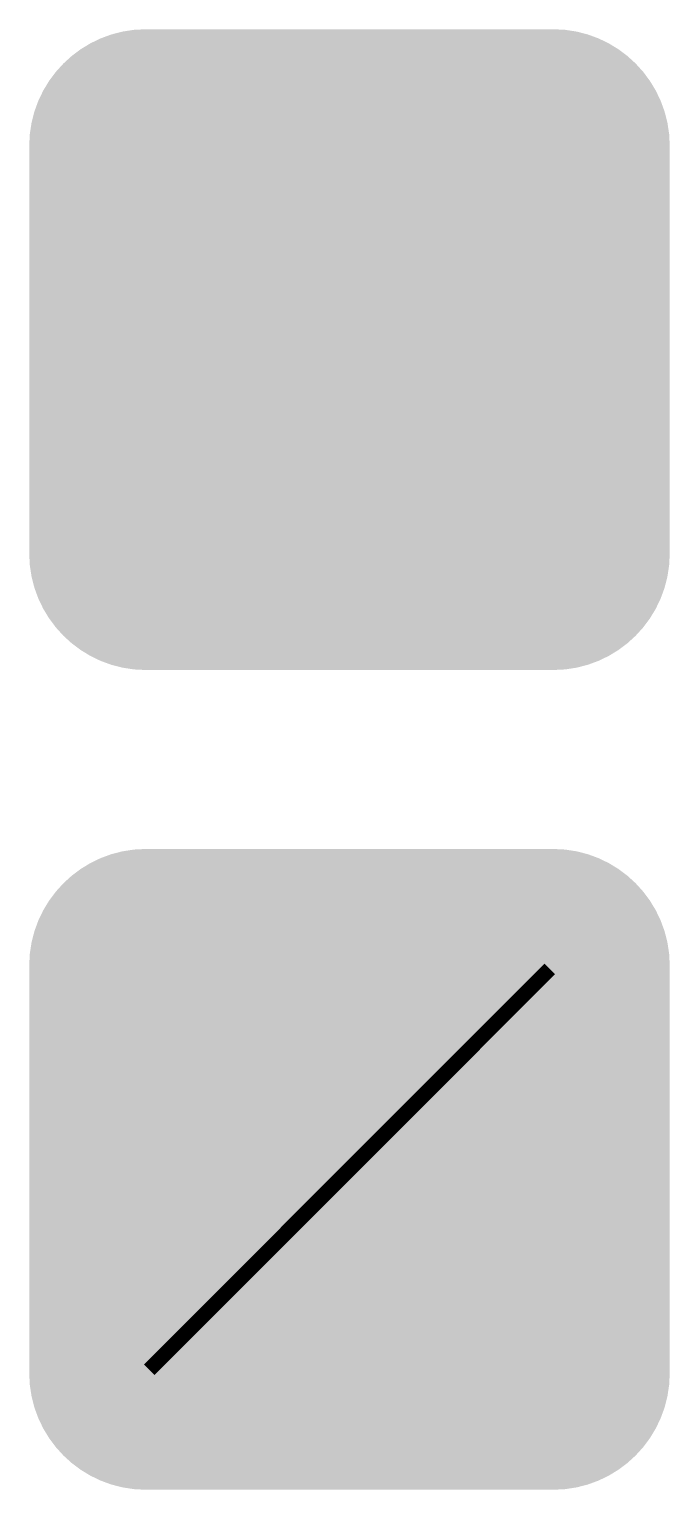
# Model space of a CAD drawing. Header units: millimetres. Extents: x 5277 to 6029, y 2052 to 2709.
# Drawn here: x 5559.73 to 5568.33, y 2579.63 to 2599.23 of the extents above; entities that cross this region are included whole.
import ezdxf

# ---------------------------------------------------------------- set-up
doc = ezdxf.new("R2010")
doc.units = ezdxf.units.MM
doc.layers.add('Public', color=7, linetype='CONTINUOUS', true_color=0x000000)

# ---------------------------------------------------------------- blocks, each defined once
blk = doc.blocks.new('602010903_рек_фз')
at = {"layer": 'Public', "linetype": 'Continuous'}
h = blk.add_hatch(color=256, dxfattribs=at)
edge = h.paths.add_edge_path()
edge.add_spline(control_points=[(-0.266, -0.339), (-0.266, 0.523), (0.438, 1.227), (1.3, 1.227)], knot_values=[-1, -1, -1, -1, 0, 0, 0, 0], degree=3, periodic=0)
edge.add_line((1.3, 1.227), (6.769, 1.227))
edge.add_spline(control_points=[(6.769, 1.227), (7.632, 1.227), (8.333, 0.523), (8.333, -0.339)], knot_values=[-1, -1, -1, -1, 0, 0, 0, 0], degree=3, periodic=0)
edge.add_line((8.333, -0.339), (8.333, -5.806))
edge.add_spline(control_points=[(8.333, -5.806), (8.333, -6.669), (7.632, -7.372), (6.769, -7.372)], knot_values=[-1, -1, -1, -1, 0, 0, 0, 0], degree=3, periodic=0)
edge.add_line((6.769, -7.372), (1.3, -7.372))
edge.add_spline(control_points=[(1.3, -7.372), (0.438, -7.372), (-0.266, -6.669), (-0.266, -5.806)], knot_values=[-1, -1, -1, -1, 0, 0, 0, 0], degree=3, periodic=0)
edge.add_line((-0.266, -5.806), (-0.266, -0.339))
edge = h.paths.add_edge_path(flags=16)
edge.add_spline(control_points=[(0.047, -5.806), (0.047, -6.5), (0.606, -7.059), (1.3, -7.059)], knot_values=[-1, -1, -1, -1, 0, 0, 0, 0], degree=3, periodic=0)
edge.add_line((1.3, -7.059), (6.769, -7.059))
edge.add_spline(control_points=[(6.769, -7.059), (7.463, -7.059), (8.022, -6.5), (8.022, -5.806)], knot_values=[-1, -1, -1, -1, 0, 0, 0, 0], degree=3, periodic=0)
edge.add_line((8.022, -5.806), (8.022, -0.339))
edge.add_spline(control_points=[(8.022, -0.339), (8.022, 0.355), (7.463, 0.914), (6.769, 0.914)], knot_values=[-1, -1, -1, -1, 0, 0, 0, 0], degree=3, periodic=0)
edge.add_line((6.769, 0.914), (1.3, 0.914))
edge.add_spline(control_points=[(1.3, 0.914), (0.606, 0.914), (0.047, 0.355), (0.047, -0.339)], knot_values=[-1, -1, -1, -1, 0, 0, 0, 0], degree=3, periodic=0)
edge.add_line((0.047, -0.339), (0.047, -5.806))
at = {"layer": 'Public', "linetype": 'Continuous', "true_color": 0xffff00}
h = blk.add_hatch(color=2, dxfattribs=at)
edge = h.paths.add_edge_path()
edge.add_spline(control_points=[(0.047, -5.806), (0.047, -6.5), (0.606, -7.059), (1.3, -7.059)], knot_values=[-1, -1, -1, -1, 0, 0, 0, 0], degree=3, periodic=0)
edge.add_line((1.3, -7.059), (6.769, -7.059))
edge.add_spline(control_points=[(6.769, -7.059), (7.463, -7.059), (8.022, -6.5), (8.022, -5.806)], knot_values=[-1, -1, -1, -1, 0, 0, 0, 0], degree=3, periodic=0)
edge.add_line((8.022, -5.806), (8.022, -0.339))
edge.add_spline(control_points=[(8.022, -0.339), (8.022, 0.355), (7.463, 0.914), (6.769, 0.914)], knot_values=[-1, -1, -1, -1, 0, 0, 0, 0], degree=3, periodic=0)
edge.add_line((6.769, 0.914), (1.3, 0.914))
edge.add_spline(control_points=[(1.3, 0.914), (0.606, 0.914), (0.047, 0.355), (0.047, -0.339)], knot_values=[-1, -1, -1, -1, 0, 0, 0, 0], degree=3, periodic=0)
edge.add_line((0.047, -0.339), (0.047, -5.806))
at = {"layer": 'Public', "linetype": 'Continuous'}
h = blk.add_hatch(color=256, dxfattribs=at)
edge = h.paths.add_edge_path()
edge.add_line((0.252, -0.679), (0.252, -5.464))
edge.add_spline(control_points=[(0.252, -5.464), (0.252, -6.23), (0.877, -6.854), (1.642, -6.854)], knot_values=[0, 0, 0, 0, 1, 1, 1, 1], degree=3, periodic=0)
edge.add_line((1.642, -6.854), (6.427, -6.854))
edge.add_spline(control_points=[(6.427, -6.854), (7.193, -6.854), (7.815, -6.23), (7.815, -5.464)], knot_values=[0, 0, 0, 0, 1, 1, 1, 1], degree=3, periodic=0)
edge.add_line((7.815, -5.464), (7.815, -0.679))
edge.add_spline(control_points=[(7.815, -0.679), (7.815, 0.086), (7.193, 0.709), (6.427, 0.709)], knot_values=[0, 0, 0, 0, 1, 1, 1, 1], degree=3, periodic=0)
edge.add_line((6.427, 0.709), (1.642, 0.709))
edge.add_spline(control_points=[(1.642, 0.709), (0.877, 0.709), (0.252, 0.086), (0.252, -0.679)], knot_values=[0, 0, 0, 0, 1, 1, 1, 1], degree=3, periodic=0)
edge = h.paths.add_edge_path(flags=16)
edge.add_line((0.565, -0.679), (0.565, -5.464))
edge.add_spline(control_points=[(0.565, -5.464), (0.565, -6.06), (1.046, -6.541), (1.642, -6.541)], knot_values=[-1, -1, -1, -1, 0, 0, 0, 0], degree=3, periodic=0)
edge.add_line((1.642, -6.541), (6.427, -6.541))
edge.add_spline(control_points=[(6.427, -6.541), (7.024, -6.541), (7.502, -6.06), (7.502, -5.464)], knot_values=[-1, -1, -1, -1, 0, 0, 0, 0], degree=3, periodic=0)
edge.add_line((7.502, -5.464), (7.502, -0.679))
edge.add_spline(control_points=[(7.502, -0.679), (7.502, -0.083), (7.024, 0.396), (6.427, 0.396)], knot_values=[-1, -1, -1, -1, 0, 0, 0, 0], degree=3, periodic=0)
edge.add_line((6.427, 0.396), (1.642, 0.396))
edge.add_spline(control_points=[(1.642, 0.396), (1.046, 0.396), (0.565, -0.083), (0.565, -0.679)], knot_values=[-1, -1, -1, -1, 0, 0, 0, 0], degree=3, periodic=0)
h = blk.add_hatch(color=256, dxfattribs=at)
edge = h.paths.add_edge_path()
edge.add_line((0.77, -1.021), (0.77, -5.124))
edge.add_spline(control_points=[(0.77, -5.124), (0.77, -5.792), (1.314, -6.336), (1.982, -6.336)], knot_values=[0, 0, 0, 0, 1, 1, 1, 1], degree=3, periodic=0)
edge.add_line((1.982, -6.336), (6.085, -6.336))
edge.add_spline(control_points=[(6.085, -6.336), (6.753, -6.336), (7.297, -5.792), (7.297, -5.124)], knot_values=[0, 0, 0, 0, 1, 1, 1, 1], degree=3, periodic=0)
edge.add_line((7.297, -5.124), (7.297, -1.021))
edge.add_spline(control_points=[(7.297, -1.021), (7.297, -0.353), (6.753, 0.191), (6.085, 0.191)], knot_values=[0, 0, 0, 0, 1, 1, 1, 1], degree=3, periodic=0)
edge.add_line((6.085, 0.191), (1.982, 0.191))
edge.add_spline(control_points=[(1.982, 0.191), (1.314, 0.191), (0.77, -0.353), (0.77, -1.021)], knot_values=[0, 0, 0, 0, 1, 1, 1, 1], degree=3, periodic=0)
edge = h.paths.add_edge_path(flags=16)
edge.add_line((1.081, -1.021), (1.081, -5.124))
edge.add_spline(control_points=[(1.081, -5.124), (1.081, -5.624), (1.482, -6.025), (1.982, -6.025)], knot_values=[-1, -1, -1, -1, 0, 0, 0, 0], degree=3, periodic=0)
edge.add_line((1.982, -6.025), (6.085, -6.025))
edge.add_spline(control_points=[(6.085, -6.025), (6.585, -6.025), (6.986, -5.624), (6.986, -5.124)], knot_values=[-1, -1, -1, -1, 0, 0, 0, 0], degree=3, periodic=0)
edge.add_line((6.986, -5.124), (6.986, -1.021))
edge.add_spline(control_points=[(6.986, -1.021), (6.986, -0.521), (6.585, -0.12), (6.085, -0.12)], knot_values=[-1, -1, -1, -1, 0, 0, 0, 0], degree=3, periodic=0)
edge.add_line((6.085, -0.12), (1.982, -0.12))
edge.add_spline(control_points=[(1.982, -0.12), (1.482, -0.12), (1.081, -0.521), (1.081, -1.021)], knot_values=[-1, -1, -1, -1, 0, 0, 0, 0], degree=3, periodic=0)
h = blk.add_hatch(color=256, dxfattribs=at)
h.paths.add_polyline_path([(3.629, -1.444), (3.662, -1.444), (3.706, -1.448), (3.719, -1.452), (3.723, -1.452), (3.741, -1.462), (3.755, -1.472), (3.769, -1.483), (3.808, -1.507), (3.832, -1.521), (3.857, -1.535), (3.906, -1.562), (3.93, -1.574), (4.048, -1.655), (4.17, -1.745), (4.174, -1.753), (4.174, -2.143), (4.174, -2.298), (4.174, -2.436), (4.174, -3.225), (4.182, -3.234), (4.296, -3.347), (4.524, -3.583), (4.699, -3.758), (4.878, -3.945), (4.882, -3.958), (4.886, -3.97), (4.988, -4.364), (5.085, -4.747), (5.179, -5.125), (5.272, -5.532), (5.272, -5.56), (5.272, -5.564), (5.27, -5.576), (5.268, -5.584), (5.266, -5.593), (5.264, -5.605), (5.264, -5.609), (5.26, -5.637), (5.228, -5.694), (5.199, -5.723), (5.167, -5.755), (5.102, -5.792), (5.069, -5.796), (5.057, -5.8), (5.032, -5.804), (5.02, -5.804), (5.012, -5.802), (5.004, -5.8), (4.996, -5.798), (4.984, -5.796), (4.979, -5.796), (4.914, -5.788), (4.821, -5.719), (4.792, -5.658), (4.776, -5.633), (4.687, -5.308), (4.613, -5.007), (4.467, -4.381), (4.304, -4.218), (3.393, -3.299), (3.393, -3.307), (3.365, -3.278), (3.336, -3.246), (3.336, -3.242), (3.32, -3.217), (3.32, -2.64), (3.316, -2.347), (3.312, -2.054), (3.292, -2.062), (3.247, -2.087), (3.222, -2.103), (2.881, -2.298), (2.873, -2.322), (2.783, -2.77), (2.738, -2.985), (2.681, -3.221), (2.669, -3.242), (2.641, -3.29), (2.555, -3.339), (2.498, -3.339), (2.458, -3.339), (2.393, -3.319), (2.368, -3.299), (2.34, -3.278), (2.303, -3.217), (2.295, -3.177), (2.295, -3.144), (2.34, -2.892), (2.385, -2.64), (2.437, -2.375), (2.519, -2.078), (2.547, -2.046), (2.551, -2.042), (2.555, -2.038), (2.555, -2.03), (2.559, -2.03), (2.563, -2.026), (2.563, -2.021), (2.58, -2.013), (2.62, -1.981), (2.852, -1.838), (3.043, -1.729), (3.259, -1.607), (3.499, -1.472), (3.523, -1.46), (3.54, -1.452), (3.564, -1.444), (3.572, -1.444), (3.621, -1.444)])
h.paths.add_polyline_path([(3.564, -3.689), (3.946, -4.071), (3.54, -4.775), (3.129, -5.483), (3.125, -5.487), (3.096, -5.527), (3.019, -5.58), (2.97, -5.593), (2.966, -5.593), (2.952, -5.595), (2.942, -5.597), (2.932, -5.599), (2.917, -5.601), (2.913, -5.601), (2.905, -5.601), (2.816, -5.601), (2.694, -5.515), (2.661, -5.43), (2.657, -5.418), (2.653, -5.377), (2.653, -5.349), (2.653, -5.308), (2.673, -5.235), (2.694, -5.202), (2.694, -5.198), (2.73, -5.135), (2.767, -5.076), (2.803, -5.017), (2.913, -4.832), (2.986, -4.706), (3.06, -4.58), (3.19, -4.352), (3.247, -4.25), (3.279, -4.193), (3.363, -4.045), (3.414, -3.953), (3.464, -3.862), (3.54, -3.73)])
h.paths.add_polyline_path([(3.385, -0.761), (3.389, -0.704), (3.442, -0.598), (3.491, -0.549), (3.519, -0.521), (3.601, -0.476), (3.654, -0.46), (3.686, -0.451), (3.739, -0.443), (3.759, -0.443), (3.8, -0.443), (3.877, -0.456), (3.914, -0.468), (3.971, -0.488), (4.089, -0.569), (4.15, -0.63), (4.203, -0.687), (4.28, -0.822), (4.304, -0.899), (4.312, -0.923), (4.321, -0.992), (4.321, -1.037), (4.321, -1.078), (4.317, -1.135), (4.312, -1.151), (4.304, -1.224), (4.268, -1.338), (4.239, -1.379), (4.207, -1.42), (4.146, -1.468), (4.117, -1.476), (4.101, -1.485), (4.072, -1.493), (4.06, -1.493), (4.036, -1.493), (3.999, -1.489), (3.987, -1.485), (3.914, -1.468), (3.763, -1.395), (3.686, -1.338), (3.621, -1.293), (3.527, -1.208), (3.499, -1.167), (3.438, -1.078), (3.377, -0.899), (3.377, -0.809), (3.377, -0.805), (3.379, -0.793), (3.381, -0.785), (3.383, -0.777), (3.385, -0.765)])
h.paths.add_polyline_path([(4.304, -2.485), (4.947, -3.136), (4.992, -3.181), (5.049, -3.282), (5.061, -3.339), (5.061, -3.343), (5.063, -3.356), (5.065, -3.364), (5.067, -3.372), (5.069, -3.384), (5.069, -3.388), (5.069, -3.429), (5.04, -3.498), (5.012, -3.526), (4.988, -3.551), (4.923, -3.575), (4.882, -3.575), (4.833, -3.575), (4.776, -3.563), (4.67, -3.502), (4.622, -3.453), (4.304, -3.128), (4.304, -2.542)])
blk = doc.blocks.new('602010903_ликв_фз')
at = {"layer": 'Public', "linetype": 'Continuous'}
h = blk.add_hatch(color=256, dxfattribs=at)
edge = h.paths.add_edge_path()
edge.add_spline(control_points=[(-0.266, -0.339), (-0.266, 0.523), (0.438, 1.227), (1.3, 1.227)], knot_values=[-1, -1, -1, -1, 0, 0, 0, 0], degree=3, periodic=0)
edge.add_line((1.3, 1.227), (6.769, 1.227))
edge.add_spline(control_points=[(6.769, 1.227), (7.632, 1.227), (8.333, 0.523), (8.333, -0.339)], knot_values=[-1, -1, -1, -1, 0, 0, 0, 0], degree=3, periodic=0)
edge.add_line((8.333, -0.339), (8.333, -5.806))
edge.add_spline(control_points=[(8.333, -5.806), (8.333, -6.669), (7.632, -7.372), (6.769, -7.372)], knot_values=[-1, -1, -1, -1, 0, 0, 0, 0], degree=3, periodic=0)
edge.add_line((6.769, -7.372), (1.3, -7.372))
edge.add_spline(control_points=[(1.3, -7.372), (0.438, -7.372), (-0.266, -6.669), (-0.266, -5.806)], knot_values=[-1, -1, -1, -1, 0, 0, 0, 0], degree=3, periodic=0)
edge.add_line((-0.266, -5.806), (-0.266, -0.339))
edge = h.paths.add_edge_path(flags=16)
edge.add_spline(control_points=[(0.047, -5.806), (0.047, -6.5), (0.606, -7.059), (1.3, -7.059)], knot_values=[-1, -1, -1, -1, 0, 0, 0, 0], degree=3, periodic=0)
edge.add_line((1.3, -7.059), (6.769, -7.059))
edge.add_spline(control_points=[(6.769, -7.059), (7.463, -7.059), (8.022, -6.5), (8.022, -5.806)], knot_values=[-1, -1, -1, -1, 0, 0, 0, 0], degree=3, periodic=0)
edge.add_line((8.022, -5.806), (8.022, -0.339))
edge.add_spline(control_points=[(8.022, -0.339), (8.022, 0.355), (7.463, 0.914), (6.769, 0.914)], knot_values=[-1, -1, -1, -1, 0, 0, 0, 0], degree=3, periodic=0)
edge.add_line((6.769, 0.914), (1.3, 0.914))
edge.add_spline(control_points=[(1.3, 0.914), (0.606, 0.914), (0.047, 0.355), (0.047, -0.339)], knot_values=[-1, -1, -1, -1, 0, 0, 0, 0], degree=3, periodic=0)
edge.add_line((0.047, -0.339), (0.047, -5.806))
at = {"layer": 'Public', "linetype": 'Continuous', "true_color": 0xffffff}
h = blk.add_hatch(color=7, dxfattribs=at)
edge = h.paths.add_edge_path()
edge.add_spline(control_points=[(0.047, -5.806), (0.047, -6.5), (0.606, -7.059), (1.3, -7.059)], knot_values=[-1, -1, -1, -1, 0, 0, 0, 0], degree=3, periodic=0)
edge.add_line((1.3, -7.059), (6.769, -7.059))
edge.add_spline(control_points=[(6.769, -7.059), (7.463, -7.059), (8.022, -6.5), (8.022, -5.806)], knot_values=[-1, -1, -1, -1, 0, 0, 0, 0], degree=3, periodic=0)
edge.add_line((8.022, -5.806), (8.022, -0.339))
edge.add_spline(control_points=[(8.022, -0.339), (8.022, 0.355), (7.463, 0.914), (6.769, 0.914)], knot_values=[-1, -1, -1, -1, 0, 0, 0, 0], degree=3, periodic=0)
edge.add_line((6.769, 0.914), (1.3, 0.914))
edge.add_spline(control_points=[(1.3, 0.914), (0.606, 0.914), (0.047, 0.355), (0.047, -0.339)], knot_values=[-1, -1, -1, -1, 0, 0, 0, 0], degree=3, periodic=0)
edge.add_line((0.047, -0.339), (0.047, -5.806))
at = {"layer": 'Public', "linetype": 'Continuous'}
h = blk.add_hatch(color=256, dxfattribs=at)
edge = h.paths.add_edge_path()
edge.add_line((0.252, -0.679), (0.252, -5.464))
edge.add_spline(control_points=[(0.252, -5.464), (0.252, -6.23), (0.877, -6.854), (1.642, -6.854)], knot_values=[0, 0, 0, 0, 1, 1, 1, 1], degree=3, periodic=0)
edge.add_line((1.642, -6.854), (6.427, -6.854))
edge.add_spline(control_points=[(6.427, -6.854), (7.193, -6.854), (7.815, -6.23), (7.815, -5.464)], knot_values=[0, 0, 0, 0, 1, 1, 1, 1], degree=3, periodic=0)
edge.add_line((7.815, -5.464), (7.815, -0.679))
edge.add_spline(control_points=[(7.815, -0.679), (7.815, 0.086), (7.193, 0.709), (6.427, 0.709)], knot_values=[0, 0, 0, 0, 1, 1, 1, 1], degree=3, periodic=0)
edge.add_line((6.427, 0.709), (1.642, 0.709))
edge.add_spline(control_points=[(1.642, 0.709), (0.877, 0.709), (0.252, 0.086), (0.252, -0.679)], knot_values=[0, 0, 0, 0, 1, 1, 1, 1], degree=3, periodic=0)
edge = h.paths.add_edge_path(flags=16)
edge.add_line((0.565, -0.679), (0.565, -5.464))
edge.add_spline(control_points=[(0.565, -5.464), (0.565, -6.06), (1.046, -6.541), (1.642, -6.541)], knot_values=[-1, -1, -1, -1, 0, 0, 0, 0], degree=3, periodic=0)
edge.add_line((1.642, -6.541), (6.427, -6.541))
edge.add_spline(control_points=[(6.427, -6.541), (7.024, -6.541), (7.502, -6.06), (7.502, -5.464)], knot_values=[-1, -1, -1, -1, 0, 0, 0, 0], degree=3, periodic=0)
edge.add_line((7.502, -5.464), (7.502, -0.679))
edge.add_spline(control_points=[(7.502, -0.679), (7.502, -0.083), (7.024, 0.396), (6.427, 0.396)], knot_values=[-1, -1, -1, -1, 0, 0, 0, 0], degree=3, periodic=0)
edge.add_line((6.427, 0.396), (1.642, 0.396))
edge.add_spline(control_points=[(1.642, 0.396), (1.046, 0.396), (0.565, -0.083), (0.565, -0.679)], knot_values=[-1, -1, -1, -1, 0, 0, 0, 0], degree=3, periodic=0)
h = blk.add_hatch(color=256, dxfattribs=at)
edge = h.paths.add_edge_path()
edge.add_line((0.77, -1.021), (0.77, -5.124))
edge.add_spline(control_points=[(0.77, -5.124), (0.77, -5.792), (1.314, -6.336), (1.982, -6.336)], knot_values=[0, 0, 0, 0, 1, 1, 1, 1], degree=3, periodic=0)
edge.add_line((1.982, -6.336), (6.085, -6.336))
edge.add_spline(control_points=[(6.085, -6.336), (6.753, -6.336), (7.297, -5.792), (7.297, -5.124)], knot_values=[0, 0, 0, 0, 1, 1, 1, 1], degree=3, periodic=0)
edge.add_line((7.297, -5.124), (7.297, -1.021))
edge.add_spline(control_points=[(7.297, -1.021), (7.297, -0.353), (6.753, 0.191), (6.085, 0.191)], knot_values=[0, 0, 0, 0, 1, 1, 1, 1], degree=3, periodic=0)
edge.add_line((6.085, 0.191), (1.982, 0.191))
edge.add_spline(control_points=[(1.982, 0.191), (1.314, 0.191), (0.77, -0.353), (0.77, -1.021)], knot_values=[0, 0, 0, 0, 1, 1, 1, 1], degree=3, periodic=0)
edge = h.paths.add_edge_path(flags=16)
edge.add_line((1.081, -1.021), (1.081, -5.124))
edge.add_spline(control_points=[(1.081, -5.124), (1.081, -5.624), (1.482, -6.025), (1.982, -6.025)], knot_values=[-1, -1, -1, -1, 0, 0, 0, 0], degree=3, periodic=0)
edge.add_line((1.982, -6.025), (6.085, -6.025))
edge.add_spline(control_points=[(6.085, -6.025), (6.585, -6.025), (6.986, -5.624), (6.986, -5.124)], knot_values=[-1, -1, -1, -1, 0, 0, 0, 0], degree=3, periodic=0)
edge.add_line((6.986, -5.124), (6.986, -1.021))
edge.add_spline(control_points=[(6.986, -1.021), (6.986, -0.521), (6.585, -0.12), (6.085, -0.12)], knot_values=[-1, -1, -1, -1, 0, 0, 0, 0], degree=3, periodic=0)
edge.add_line((6.085, -0.12), (1.982, -0.12))
edge.add_spline(control_points=[(1.982, -0.12), (1.482, -0.12), (1.081, -0.521), (1.081, -1.021)], knot_values=[-1, -1, -1, -1, 0, 0, 0, 0], degree=3, periodic=0)
h = blk.add_hatch(color=256, dxfattribs=at)
h.paths.add_polyline_path([(3.629, -1.444), (3.662, -1.444), (3.706, -1.448), (3.719, -1.452), (3.723, -1.452), (3.741, -1.462), (3.755, -1.472), (3.769, -1.483), (3.808, -1.507), (3.832, -1.521), (3.857, -1.535), (3.906, -1.562), (3.93, -1.574), (4.048, -1.655), (4.17, -1.745), (4.174, -1.753), (4.174, -2.143), (4.174, -2.298), (4.174, -2.436), (4.174, -3.225), (4.182, -3.234), (4.296, -3.347), (4.524, -3.583), (4.699, -3.758), (4.878, -3.945), (4.882, -3.958), (4.886, -3.97), (4.988, -4.364), (5.085, -4.747), (5.179, -5.125), (5.272, -5.532), (5.272, -5.56), (5.272, -5.564), (5.27, -5.576), (5.268, -5.584), (5.266, -5.593), (5.264, -5.605), (5.264, -5.609), (5.26, -5.637), (5.228, -5.694), (5.199, -5.723), (5.167, -5.755), (5.102, -5.792), (5.069, -5.796), (5.057, -5.8), (5.032, -5.804), (5.02, -5.804), (5.012, -5.802), (5.004, -5.8), (4.996, -5.798), (4.984, -5.796), (4.979, -5.796), (4.914, -5.788), (4.821, -5.719), (4.792, -5.658), (4.776, -5.633), (4.687, -5.308), (4.613, -5.007), (4.467, -4.381), (4.304, -4.218), (3.393, -3.299), (3.393, -3.307), (3.365, -3.278), (3.336, -3.246), (3.336, -3.242), (3.32, -3.217), (3.32, -2.64), (3.316, -2.347), (3.312, -2.054), (3.292, -2.062), (3.247, -2.087), (3.222, -2.103), (2.881, -2.298), (2.873, -2.322), (2.783, -2.77), (2.738, -2.985), (2.681, -3.221), (2.669, -3.242), (2.641, -3.29), (2.555, -3.339), (2.498, -3.339), (2.458, -3.339), (2.393, -3.319), (2.368, -3.299), (2.34, -3.278), (2.303, -3.217), (2.295, -3.177), (2.295, -3.144), (2.34, -2.892), (2.385, -2.64), (2.437, -2.375), (2.519, -2.078), (2.547, -2.046), (2.551, -2.042), (2.555, -2.038), (2.555, -2.03), (2.559, -2.03), (2.563, -2.026), (2.563, -2.021), (2.58, -2.013), (2.62, -1.981), (2.852, -1.838), (3.043, -1.729), (3.259, -1.607), (3.499, -1.472), (3.523, -1.46), (3.54, -1.452), (3.564, -1.444), (3.572, -1.444), (3.621, -1.444)])
h.paths.add_polyline_path([(3.564, -3.689), (3.946, -4.071), (3.54, -4.775), (3.129, -5.483), (3.125, -5.487), (3.096, -5.527), (3.019, -5.58), (2.97, -5.593), (2.966, -5.593), (2.952, -5.595), (2.942, -5.597), (2.932, -5.599), (2.917, -5.601), (2.913, -5.601), (2.905, -5.601), (2.816, -5.601), (2.694, -5.515), (2.661, -5.43), (2.657, -5.418), (2.653, -5.377), (2.653, -5.349), (2.653, -5.308), (2.673, -5.235), (2.694, -5.202), (2.694, -5.198), (2.73, -5.135), (2.767, -5.076), (2.803, -5.017), (2.913, -4.832), (2.986, -4.706), (3.06, -4.58), (3.19, -4.352), (3.247, -4.25), (3.279, -4.193), (3.363, -4.045), (3.414, -3.953), (3.464, -3.862), (3.54, -3.73)])
h.paths.add_polyline_path([(3.385, -0.761), (3.389, -0.704), (3.442, -0.598), (3.491, -0.549), (3.519, -0.521), (3.601, -0.476), (3.654, -0.46), (3.686, -0.451), (3.739, -0.443), (3.759, -0.443), (3.8, -0.443), (3.877, -0.456), (3.914, -0.468), (3.971, -0.488), (4.089, -0.569), (4.15, -0.63), (4.203, -0.687), (4.28, -0.822), (4.304, -0.899), (4.312, -0.923), (4.321, -0.992), (4.321, -1.037), (4.321, -1.078), (4.317, -1.135), (4.312, -1.151), (4.304, -1.224), (4.268, -1.338), (4.239, -1.379), (4.207, -1.42), (4.146, -1.468), (4.117, -1.476), (4.101, -1.485), (4.072, -1.493), (4.06, -1.493), (4.036, -1.493), (3.999, -1.489), (3.987, -1.485), (3.914, -1.468), (3.763, -1.395), (3.686, -1.338), (3.621, -1.293), (3.527, -1.208), (3.499, -1.167), (3.438, -1.078), (3.377, -0.899), (3.377, -0.809), (3.377, -0.805), (3.379, -0.793), (3.381, -0.785), (3.383, -0.777), (3.385, -0.765)])
h.paths.add_polyline_path([(4.304, -2.485), (4.947, -3.136), (4.992, -3.181), (5.049, -3.282), (5.061, -3.339), (5.061, -3.343), (5.063, -3.356), (5.065, -3.364), (5.067, -3.372), (5.069, -3.384), (5.069, -3.388), (5.069, -3.429), (5.04, -3.498), (5.012, -3.526), (4.988, -3.551), (4.923, -3.575), (4.882, -3.575), (4.833, -3.575), (4.776, -3.563), (4.67, -3.502), (4.622, -3.453), (4.304, -3.128), (4.304, -2.542)])
at = {"layer": 'Public', "color": 1, "linetype": 'Continuous', "true_color": 0xff0000, "const_width": 0.2}
blk.add_lwpolyline([(1.344, -5.762), (6.723, -0.383)], dxfattribs=at)

msp = doc.modelspace()

# ---------------------------------------------------------------- block references
at = {"layer": 'Public', "linetype": 'Continuous'}
for name, p in [('602010903_рек_фз', (5560, 2598)), ('602010903_ликв_фз', (5560, 2587))]:
    msp.add_blockref(name, p, dxfattribs=at)

doc.saveas('drawing.dxf')
